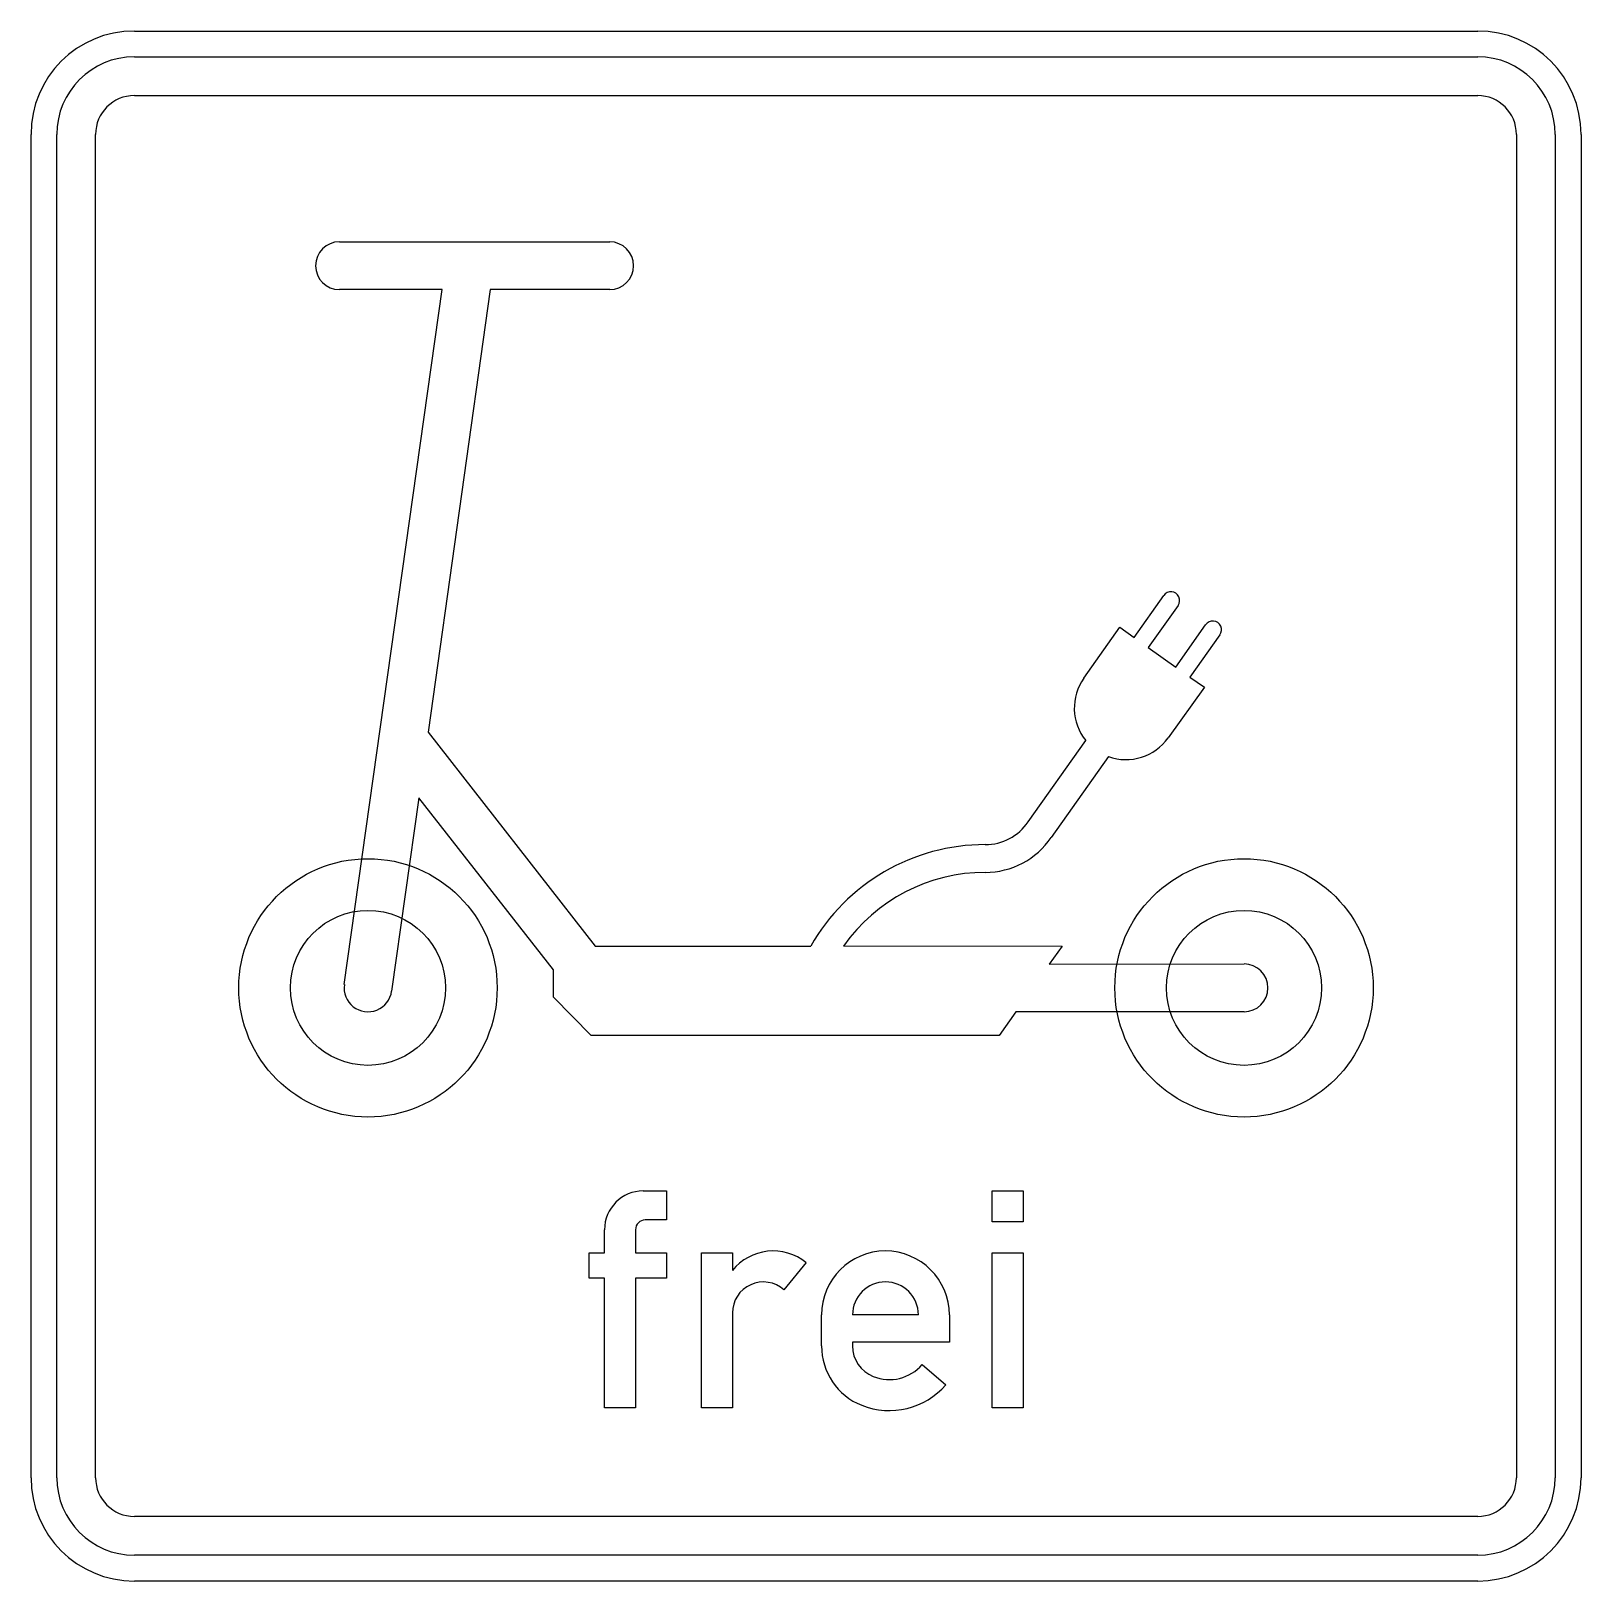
# Model space of a CAD drawing. Extents: x 0 to 600, y 0 to 600.
import ezdxf

# ---------------------------------------------------------------- set-up
doc = ezdxf.new("R2010")
doc.units = 0
doc.header["$LTSCALE"] = 25
doc.linetypes.add('AUSGEZOGEN', pattern=[0])
doc.layers.get('0').update_dxf_attribs({"linetype": 'AUSGEZOGEN'})

msp = doc.modelspace()

# ---------------------------------------------------------------- linework, layer by layer
for p, q in [((40, 600), (560, 600)), ((40, 590), (560, 590)), ((40, 575), (560, 575)), ((0, 40), (0, 560)), ((10, 40), (10, 560)), ((25, 40), (25, 560)), ((575, 560), (575, 40)), ((590, 560), (590, 40)), ((600, 560), (600, 40)), ((119.4, 518.4), (224, 518.4)), ((159.17, 499.92), (119.4, 499.9)), ((121.29, 230.89), (159.17, 499.92)), ((177.8, 499.92), (153.7, 328.61)), ((224, 499.9), (177.8, 499.92)), ((427.03, 365.25), (438.48, 381.52)), ((444.02, 377.58), (432.49, 361.38)), ((407.54, 349.52), (421.47, 369.19)), ((421.47, 369.19), (427.03, 365.25)), ((443.19, 353.8), (454.68, 370.17)), ((460.22, 366.23), (448.64, 349.93)), ((432.49, 361.38), (443.19, 353.8)), ((448.64, 349.93), (454.2, 345.99)), ((454.2, 345.99), (440.17, 326.38)), ((153.7, 328.61), (218.42, 245.75)), ((385.98, 293.87), (408.32, 325.35)), ((417.1, 319.12), (394.89, 287.85)), ((150.13, 303.2), (139.61, 228.31)), ((202.21, 236.54), (150.13, 303.2)), ((369.4, 285.05), (369.4, 285.05)), ((369.4, 274.3), (369.4, 274.3)), ((218.42, 245.75), (301.83, 245.76)), ((314.57, 245.81), (399.22, 245.75)), ((399.22, 245.75), (394.17, 238.83)), ((202.21, 225.97), (202.21, 236.54)), ((394.17, 238.83), (469.55, 238.85)), ((216.85, 211.13), (202.21, 225.97)), ((381.25, 220.37), (374.79, 211.13)), ((469.55, 220.35), (381.25, 220.37)), ((374.79, 211.13), (216.85, 211.13)), ((237, 151), (246, 151)), ((246, 151), (246, 139.75)), ((372, 139), (372, 151)), ((372, 151), (384, 151)), ((384, 151), (384, 139)), ((246, 139.75), (237.75, 139.75)), ((384, 139), (372, 139)), ((222, 127), (222, 136)), ((234, 136), (234, 127)), ((216, 117.25), (216, 127)), ((216, 127), (222, 127)), ((234, 127), (246, 127)), ((246, 127), (246, 117.25)), ((259.5, 67), (259.5, 127)), ((259.5, 127), (271.5, 127)), ((271.5, 127), (271.5, 120.23)), ((372, 67), (372, 127)), ((372, 127), (384, 127)), ((384, 127), (384, 67)), ((300, 123.23), (291.48, 112.72)), ((222, 117.25), (216, 117.25)), ((222, 67), (222, 117.25)), ((246, 117.25), (234, 117.25)), ((234, 117.25), (234, 67)), ((271.5, 103.75), (271.5, 67)), ((306, 91), (306, 103)), ((343.5, 103), (318, 103)), ((355.5, 103), (355.5, 92.5)), ((355.5, 92.5), (318, 92.5)), ((318, 92.5), (318, 91)), ((326.01, 79.16), (326.01, 79.16)), ((344.99, 83.82), (354.1, 76)), ((234, 67), (222, 67)), ((271.5, 67), (259.5, 67)), ((321.56, 68.02), (321.56, 68.02)), ((384, 67), (372, 67)), ((560, 25), (40, 25)), ((560, 10), (40, 10)), ((560, 0), (40, 0))]:
    msp.add_line(p, q)
for centre, radius in [((130.45, 229.6), 50), ((469.55, 229.6), 50), ((130.45, 229.6), 30), ((469.55, 229.6), 30)]:
    msp.add_circle(centre, radius)
for centre, radius, start, end in [((40, 560), 40, 90, 180), ((560, 560), 40, 0, 90), ((40, 560), 30, 90, 180), ((560, 560), 30, 0, 90), ((40, 560), 15, 90, 180), ((560, 560), 15, 0, 90), ((119.4, 509.15), 9.25, 90, 270), ((224, 509.15), 9.25, 270, 450), ((441.25, 379.55), 3.4, 324.645, 504.66), ((457.45, 368.2), 3.4, 324.645, 504.66), ((423.85, 337.95), 20, 144.66, 219.065), ((423.85, 337.95), 20, 250.27, 324.665), ((369.4, 305.05), 20, 270, 326), ((369.4, 207.3), 77.75, 90, 150.35), ((369.4, 305.05), 30.75, 270, 326), ((369.4, 207.3), 67, 90, 144.92), ((469.55, 229.6), 9.25, 270, 450), ((130.45, 229.6), 9.25, 171.97, 352), ((237, 136), 15, 90, 180), ((237.75, 136), 3.75, 90, 180), ((287.25, 107.5), 20.25, 50.9772, 141.05756), ((330.75, 103), 24.75, 0, 180), ((283.5, 103.75), 12, 48.3395, 180), ((330.75, 103), 12.75, 0, 180), ((330.75, 91), 24.75, 180, 248.1986), ((330.75, 91), 12.75, 180, 248.1986), ((332.25, 94.75), 16.79, 248.1986, 319.3608), ((332.25, 94.75), 28.79, 248.1986, 319.3608), ((40, 40), 40, 180, 270), ((40, 40), 30, 180, 270), ((40, 40), 15, 180, 270), ((560, 40), 40, 270, 360), ((560, 40), 30, 270, 360), ((560, 40), 15, 270, 360)]:
    msp.add_arc(centre, radius, start, end)

doc.saveas('drawing.dxf')
